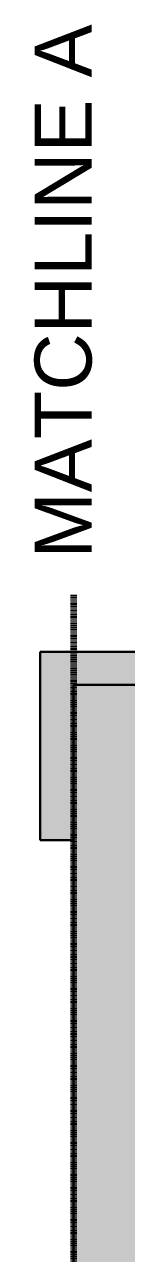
# Model space of a CAD drawing. Header units: inches. Extents: x -1176 to 1507, y -2563 to 978.
# Drawn here: x -6.6 to 12.8, y 718.5 to 977.9 of the extents above; entities that cross this region are included whole.
import ezdxf

# ---------------------------------------------------------------- set-up
doc = ezdxf.new("R2010")
doc.units = ezdxf.units.IN
doc.header["$MEASUREMENT"] = 0
doc.linetypes.add('Dash', pattern=[0.25, 0.125, -0.125])
for name, color, linetype, lineweight in [('A-ANNO-MATC', 214, 'Dash', 140), ('A-WALL', 113, 'Continuous', 18), ('A-WALL-PATT', 111, 'Continuous', 18), ('G-ANNO-TEXT', 231, 'Continuous', 9)]:
    doc.layers.add(name, color=color, linetype=linetype, lineweight=lineweight)
doc.styles.add('Swis721 Lt BT_1', font='swissl.ttf', dxfattribs={"height": 12})

msp = doc.modelspace()

# ---------------------------------------------------------------- hatches: boundary and pattern name
at = {"layer": 'A-WALL-PATT', "lineweight": 9}
for points in [[(-5.28, 838.52), (29.4, 838.52), (29.4, 845.52), (-5.28, 845.52)], [(-5.28, 805.75), (1.72, 805.75), (1.72, 838.52), (-5.28, 838.52)]]:
    msp.add_hatch(color=7, dxfattribs=at).paths.add_polyline_path(points, flags=0)
h = msp.add_hatch(color=7, dxfattribs=at)
h.paths.add_polyline_path([(300.28, 814.52), (300.28, 838.52), (182.22, 838.52), (182.22, 814.52), (254.03, 814.52)], flags=0)
h.paths.add_polyline_path([(118.22, 814.52), (118.22, 838.52), (1.72, 838.52), (1.72, 814.52), (69.01, 814.52)], flags=0)
h.paths.add_polyline_path([(464.28, 814.52), (480.78, 814.52), (480.78, 838.52), (364.28, 838.52), (364.28, 814.52), (462.17, 814.52)], flags=0)
h = msp.add_hatch(color=7, dxfattribs=at)
h.paths.add_polyline_path([(1.72, -1.17), (18.22, -1.17), (18.22, 501.68), (1.72, 501.68), (1.72, 52.71)], flags=0)
h.paths.add_polyline_path([(18.22, 535.68), (18.22, 814.52), (1.72, 814.52), (1.72, 535.68)], flags=0)

# ---------------------------------------------------------------- linework, layer by layer
at = {"layer": 'A-ANNO-MATC'}
msp.add_line((1.72, 857.52), (1.72, -90.48), dxfattribs=at)
at = {"layer": 'A-WALL', "color": 8, "lineweight": 30}
for p, q in [((29.4, 845.52), (-5.28, 845.52)), ((-5.28, 845.52), (-5.28, 805.75)), ((118.22, 838.52), (1.72, 838.52)), ((1.72, 599.96), (1.72, 838.52)), ((-5.28, 805.75), (1.72, 805.75))]:
    msp.add_line(p, q, dxfattribs=at)

# ---------------------------------------------------------------- texts
at = {"layer": 'G-ANNO-TEXT', "color": 7, "insert": (-6.47, 865.21), "char_height": 12, "width": 127.1085, "attachment_point": 1, "rotation": 90, "style": 'Swis721 Lt BT_1'}
msp.add_mtext('MATCHLINE A', dxfattribs=at)

doc.saveas('drawing.dxf')
